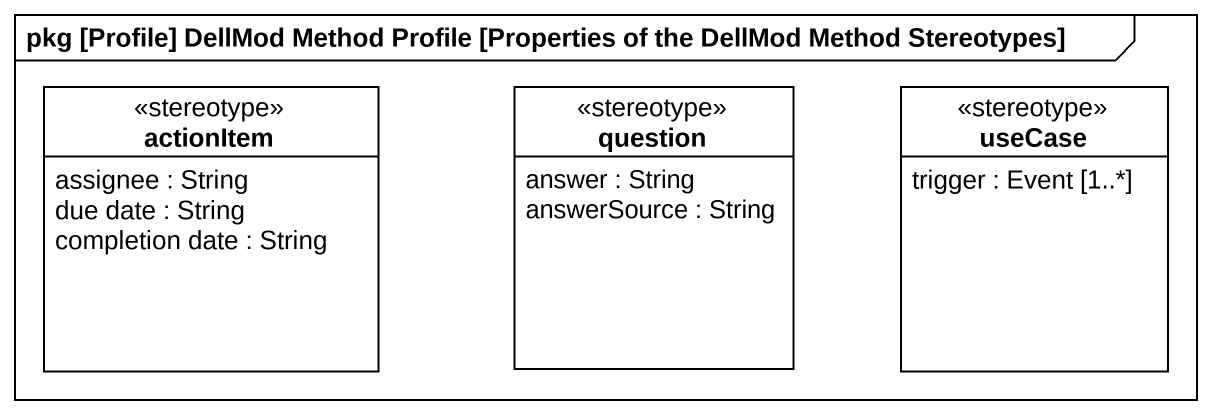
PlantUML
@startuml
mainframe pkg [Profile] DellMod Method Profile [Properties of the DellMod Method Stereotypes]
hide circle
hide empty members
class actionItem <<stereotype>> {
  assignee : String
  due date : String
  completion date : String
}
class question <<stereotype>> {
  answer : String
  answerSource : String
}
class "useCase" as useCase_ <<stereotype>> {
  trigger : Event [1..*]
}
@enduml
